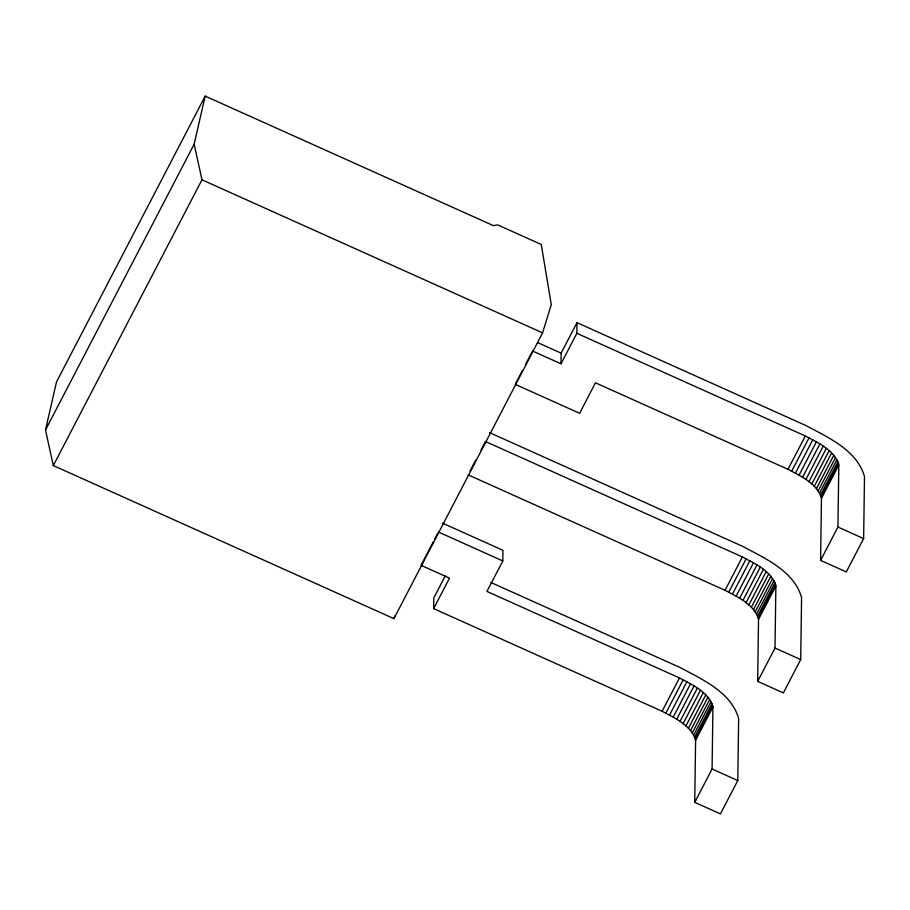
<?xml version="1.0" encoding="UTF-8"?>
<svg xmlns="http://www.w3.org/2000/svg" width="910" height="910" viewBox="0 0 910 910"><rect width="100%" height="100%" fill="white"/><g stroke="black" fill="none" stroke-linecap="round" stroke-linejoin="round"><path stroke-width="1.36" d="M490.979 582.525L679.611 667.292C701.963 679.224 731.253 692.157 738.636 718.547L737.771 780.553L720.424 813.893L694.739 802.347L695.604 740.342C691.395 725.372 674.799 718.047 662.116 711.267L433.638 608.608L433.786 597.961L445.206 576.019M694.739 802.347L712.075 769.007L712.939 707.002C708.742 692.032 692.146 684.707 679.463 677.927L486.952 591.42L502.809 560.947L502.957 550.3L442.408 523.102M525.479 364.591L532.543 351.01L560.992 363.784L561.14 353.148L576.997 322.663L805.475 425.334C827.827 437.266 857.118 450.2 864.5 476.59L863.635 538.595L846.289 571.935L820.604 560.389L821.468 498.384C817.26 483.415 800.663 476.089 787.98 469.31L595.47 382.814L579.613 413.288L515.208 384.35L522.272 370.768M560.992 363.784L576.849 333.31L576.997 322.663M489.489 432.603L742.537 546.307C764.901 558.251 794.191 571.173 801.573 597.563L800.698 659.568L783.362 692.908L757.666 681.362L758.53 619.369C754.333 604.399 737.737 597.062 725.054 590.294L468.127 474.849M757.666 681.362L775.013 648.022L775.877 586.029C771.669 571.048 755.072 563.722 742.389 556.943L485.474 441.509L480.98 450.143M820.604 560.389L837.939 527.049L838.804 465.044C834.606 450.075 818.01 442.749 805.327 435.97L576.849 333.31M45.5 429.964L56.522 381.893L205.182 96.107L493.447 225.646L497.668 224.895L541.257 244.483L551.278 304.645L542.576 332.855L393.916 618.629L53.315 465.579L45.5 429.964L194.16 144.178L205.182 96.107M393.916 618.629L394.747 615.945M53.315 465.579L201.975 179.805L194.16 144.178M433.262 541.882L421.057 565.337L449.495 578.123L433.638 608.608M434.548 539.414L437.755 533.237M470.06 471.141L475.839 460.028M662.116 711.267L679.463 677.927M725.054 590.294L742.389 556.943M787.98 469.31L805.327 435.97M665.892 713.053L683.228 679.713M728.819 592.069L746.166 558.729M791.757 471.096L809.092 437.755M669.612 714.987L686.948 681.647M732.539 594.003L749.885 560.662M795.476 473.029L812.812 439.689M673.229 717.046L690.576 683.706M736.167 596.073L753.503 562.733M799.094 475.088L816.441 441.748M676.71 719.218L694.057 685.878M739.648 598.234L756.983 564.894M802.574 477.261L819.921 443.921M680.009 721.459L697.344 688.119M742.935 600.475L760.282 567.135M805.873 479.502L823.209 446.162M683.069 723.746L700.416 690.406M746.007 602.761L763.354 569.421M808.933 481.788L826.28 448.448M685.878 726.055L703.214 692.715M748.805 605.07L766.152 571.73M811.743 484.097L829.078 450.757M688.369 728.353L705.716 695.012M751.307 607.368L768.654 574.028M814.234 486.395L831.581 453.055M690.542 730.605L707.889 697.265M753.48 609.632L770.815 576.292M816.407 488.647L833.753 455.307M692.351 732.8L709.698 699.449M755.277 611.816L772.624 578.476M818.215 490.843L835.562 457.502M693.773 734.893L711.119 701.553M756.711 613.909L774.046 580.569M819.637 492.936L836.984 459.596M694.796 736.861L712.143 703.521M757.734 615.888L775.07 582.536M820.661 494.903L838.008 461.563M695.411 738.681L712.758 705.341M758.337 617.708L775.684 584.368M821.275 496.735L838.622 463.383M695.604 740.342L712.939 707.002M758.53 619.369L775.877 586.029M821.468 498.384L838.804 465.044M201.975 179.805L542.576 332.855M537.867 342.695L561.14 353.148M837.939 527.049L863.635 538.595M775.013 648.022L800.698 659.568M438.392 531.997L502.809 560.947M712.075 769.007L737.771 780.553"/></g></svg>
